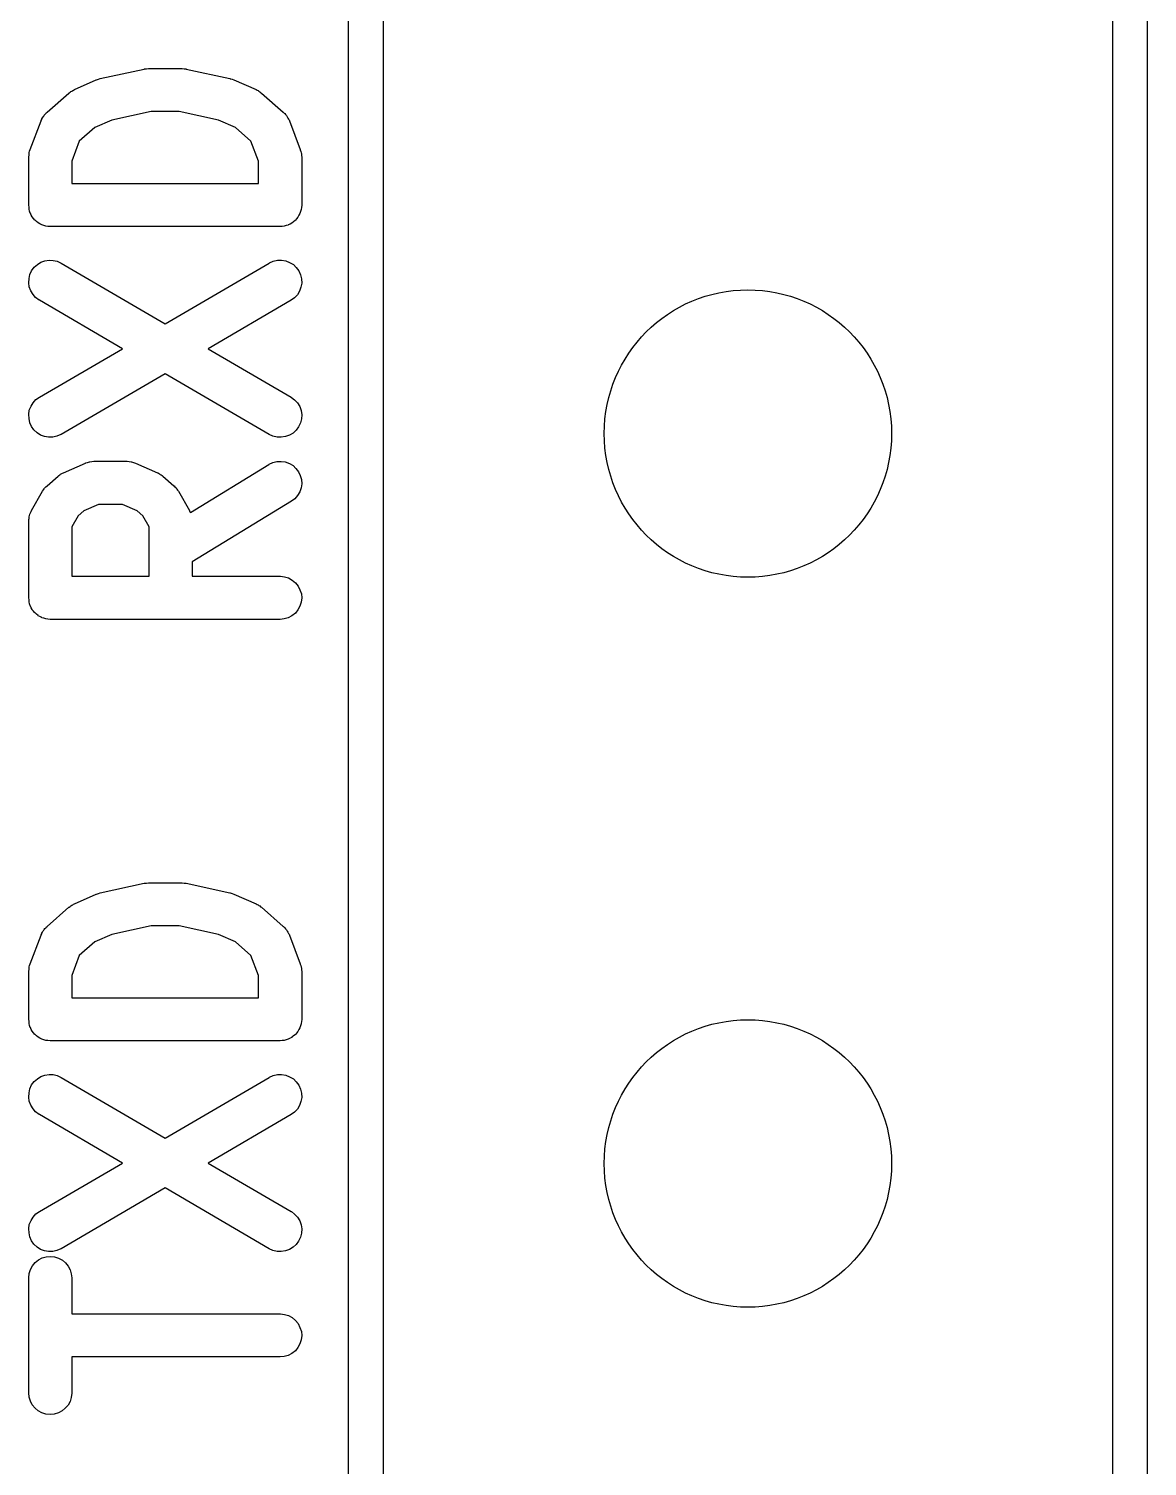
# Model space of a CAD drawing. Extents: x 137.1 to 164.6, y -146.9 to -60.6.
# Drawn here: x 160.74 to 164.63, y -79.89 to -74.89 of the extents above; entities that cross this region are included whole.
import ezdxf

# ---------------------------------------------------------------- set-up
doc = ezdxf.new("R2010")
doc.units = 0
doc.layers.add('BLACK', color=7, linetype='CONTINUOUS')

msp = doc.modelspace()

# ---------------------------------------------------------------- linework, layer by layer
at = {"layer": 'BLACK', "linetype": 'CONTINUOUS'}
for p, q in [((161.85, -123.342), (161.85, -69.9479)), ((164.63, -69.9479), (164.63, -123.342)), ((161.97, -70.005), (161.97, -123.285)), ((164.51, -123.285), (164.51, -70.005)), ((160.986, -75.0601), (161.139, -75.0267)), ((161.139, -75.0267), (161.14, -75.0265)), ((161.14, -75.0264), (161.147, -75.0257)), ((161.14, -75.0265), (161.14, -75.0264)), ((161.14, -75.0265), (161.14, -75.0265)), ((161.147, -75.0257), (161.154, -75.025)), ((161.154, -75.025), (161.155, -75.025)), ((161.155, -75.025), (161.155, -75.025)), ((161.155, -75.025), (161.269, -75.025)), ((161.269, -75.025), (161.27, -75.025)), ((161.27, -75.025), (161.27, -75.025)), ((161.27, -75.025), (161.271, -75.025)), ((161.271, -75.025), (161.278, -75.0259)), ((161.278, -75.0259), (161.285, -75.0266)), ((161.285, -75.0266), (161.285, -75.0267)), ((161.285, -75.0267), (161.285, -75.0267)), ((161.285, -75.0267), (161.437, -75.0601)), ((160.896, -75.098), (160.972, -75.0646)), ((160.972, -75.0646), (160.973, -75.0642)), ((160.972, -75.0646), (160.972, -75.0646)), ((160.972, -75.0646), (160.972, -75.0646)), ((160.972, -75.0646), (160.972, -75.0646)), ((160.973, -75.0642), (160.98, -75.0622)), ((160.98, -75.0622), (160.986, -75.0601)), ((161.437, -75.0601), (161.438, -75.0601)), ((161.438, -75.0601), (161.438, -75.0601)), ((161.438, -75.0601), (161.438, -75.0601)), ((161.438, -75.0601), (161.438, -75.0603)), ((161.438, -75.0603), (161.445, -75.0625)), ((161.445, -75.0625), (161.451, -75.0646)), ((161.451, -75.0646), (161.528, -75.098)), ((160.801, -75.1769), (160.877, -75.1102)), ((160.877, -75.1102), (160.878, -75.1095)), ((160.878, -75.1095), (160.881, -75.1075)), ((160.881, -75.1075), (160.883, -75.1051)), ((160.883, -75.1051), (160.887, -75.1033)), ((160.887, -75.1033), (160.89, -75.1012)), ((160.89, -75.1012), (160.893, -75.0997)), ((160.893, -75.0997), (160.896, -75.098)), ((161.528, -75.098), (161.529, -75.0984)), ((161.529, -75.0984), (161.532, -75.1002)), ((161.532, -75.1002), (161.535, -75.1017)), ((161.535, -75.1017), (161.538, -75.1039)), ((161.538, -75.1039), (161.541, -75.1057)), ((161.541, -75.1057), (161.544, -75.1081)), ((161.544, -75.1081), (161.547, -75.1102)), ((161.547, -75.1102), (161.623, -75.1769)), ((160.798, -75.1792), (160.801, -75.1769)), ((161.163, -75.175), (161.026, -75.205)), ((161.261, -75.175), (161.163, -75.175)), ((161.398, -75.205), (161.261, -75.175)), ((161.623, -75.1769), (161.624, -75.1776)), ((161.624, -75.1776), (161.626, -75.1799)), ((160.742, -75.3066), (160.78, -75.2066)), ((160.78, -75.2057), (160.782, -75.2029)), ((160.78, -75.2066), (160.78, -75.2057)), ((160.782, -75.2029), (160.783, -75.2)), ((160.783, -75.2), (160.785, -75.1964)), ((160.785, -75.1964), (160.787, -75.1926)), ((160.787, -75.1926), (160.789, -75.1902)), ((160.789, -75.1902), (160.791, -75.1876)), ((160.791, -75.1876), (160.793, -75.1845)), ((160.793, -75.1845), (160.796, -75.1812)), ((160.796, -75.1812), (160.798, -75.1792)), ((161.026, -75.205), (160.967, -75.2307)), ((161.457, -75.2307), (161.398, -75.205)), ((161.626, -75.1799), (161.628, -75.1819)), ((161.628, -75.1819), (161.631, -75.1853)), ((161.631, -75.1853), (161.634, -75.1884)), ((161.634, -75.1884), (161.635, -75.1911)), ((161.635, -75.1911), (161.637, -75.1935)), ((161.637, -75.1935), (161.639, -75.1973)), ((161.639, -75.1973), (161.641, -75.2009)), ((161.641, -75.2009), (161.643, -75.2038)), ((161.643, -75.2038), (161.644, -75.2066)), ((161.644, -75.2066), (161.682, -75.3066)), ((160.913, -75.2775), (160.887, -75.3471)), ((160.967, -75.2307), (160.913, -75.2775)), ((161.51, -75.2775), (161.457, -75.2307)), ((161.537, -75.3471), (161.51, -75.2775)), ((160.737, -75.3323), (160.738, -75.3265)), ((160.738, -75.3193), (160.739, -75.3177)), ((160.738, -75.3208), (160.738, -75.3193)), ((160.738, -75.3265), (160.738, -75.3208)), ((160.739, -75.3177), (160.74, -75.3122)), ((160.74, -75.3122), (160.742, -75.3066)), ((161.682, -75.3066), (161.682, -75.3076)), ((161.682, -75.3076), (161.684, -75.3132)), ((161.684, -75.3132), (161.685, -75.3188)), ((161.685, -75.3188), (161.686, -75.3203)), ((161.686, -75.3203), (161.686, -75.3218)), ((161.686, -75.3218), (161.686, -75.3276)), ((161.686, -75.3276), (161.687, -75.3333)), ((160.737, -75.3333), (160.737, -75.3323)), ((160.737, -75.5), (160.737, -75.3333)), ((160.887, -75.3471), (160.887, -75.425)), ((161.537, -75.425), (161.537, -75.3471)), ((161.687, -75.3333), (161.687, -75.5)), ((160.887, -75.425), (161.537, -75.425)), ((160.738, -75.507), (160.737, -75.5)), ((160.738, -75.5141), (160.738, -75.507)), ((160.738, -75.5143), (160.738, -75.5141)), ((160.738, -75.5146), (160.738, -75.5143)), ((160.74, -75.5213), (160.738, -75.5146)), ((160.742, -75.5281), (160.74, -75.5213)), ((160.742, -75.5283), (160.742, -75.5281)), ((160.743, -75.5286), (160.742, -75.5283)), ((161.683, -75.5223), (161.681, -75.5291)), ((161.685, -75.5156), (161.683, -75.5223)), ((161.686, -75.5081), (161.685, -75.5151)), ((161.685, -75.5151), (161.685, -75.5153)), ((161.685, -75.5153), (161.685, -75.5156)), ((161.687, -75.501), (161.686, -75.5081)), ((161.687, -75.5), (161.687, -75.5005)), ((161.687, -75.5005), (161.687, -75.5005)), ((161.687, -75.5005), (161.687, -75.5005)), ((161.687, -75.5005), (161.687, -75.501)), ((160.746, -75.5348), (160.743, -75.5286)), ((160.749, -75.5411), (160.746, -75.5348)), ((160.749, -75.5413), (160.749, -75.5411)), ((160.749, -75.5415), (160.749, -75.5413)), ((160.754, -75.547), (160.749, -75.5415)), ((160.758, -75.5525), (160.754, -75.547)), ((160.759, -75.5526), (160.758, -75.5525)), ((160.759, -75.5528), (160.759, -75.5526)), ((160.764, -75.5573), (160.759, -75.5528)), ((160.77, -75.5619), (160.764, -75.5573)), ((160.77, -75.562), (160.77, -75.5619)), ((160.77, -75.5622), (160.77, -75.562)), ((160.776, -75.5655), (160.77, -75.5622)), ((160.782, -75.5689), (160.776, -75.5655)), ((160.783, -75.569), (160.782, -75.5689)), ((160.783, -75.5691), (160.783, -75.569)), ((160.79, -75.5712), (160.783, -75.5691)), ((160.796, -75.5734), (160.79, -75.5712)), ((160.797, -75.5734), (160.796, -75.5734)), ((160.797, -75.5735), (160.797, -75.5734)), ((160.804, -75.5742), (160.797, -75.5735)), ((160.811, -75.575), (160.804, -75.5742)), ((160.812, -75.575), (160.811, -75.575)), ((160.811, -75.575), (160.811, -75.575)), ((160.811, -75.575), (160.811, -75.575)), ((160.811, -75.575), (160.811, -75.575)), ((161.612, -75.575), (160.812, -75.575)), ((161.619, -75.5743), (161.612, -75.575)), ((161.626, -75.5737), (161.619, -75.5743)), ((161.633, -75.5715), (161.626, -75.5736)), ((161.626, -75.5736), (161.626, -75.5736)), ((161.626, -75.5736), (161.626, -75.5737)), ((161.64, -75.5695), (161.633, -75.5715)), ((161.647, -75.566), (161.64, -75.5693)), ((161.64, -75.5693), (161.64, -75.5694)), ((161.64, -75.5694), (161.64, -75.5695)), ((161.653, -75.5628), (161.647, -75.566)), ((161.659, -75.558), (161.653, -75.5625)), ((161.653, -75.5625), (161.653, -75.5626)), ((161.653, -75.5626), (161.653, -75.5628)), ((161.664, -75.5536), (161.659, -75.558)), ((161.665, -75.5534), (161.664, -75.5536)), ((161.669, -75.5478), (161.665, -75.5532)), ((161.665, -75.5532), (161.665, -75.5534)), ((161.674, -75.5424), (161.669, -75.5478)), ((161.677, -75.5358), (161.674, -75.5419)), ((161.674, -75.5419), (161.674, -75.5421)), ((161.674, -75.5421), (161.674, -75.5424)), ((161.681, -75.5295), (161.677, -75.5358)), ((161.681, -75.5291), (161.681, -75.5293)), ((161.681, -75.5293), (161.681, -75.5295)), ((160.741, -75.7417), (160.747, -75.7284)), ((160.747, -75.7284), (160.756, -75.7166)), ((160.756, -75.7166), (160.767, -75.7067)), ((160.767, -75.7067), (160.779, -75.6991)), ((160.779, -75.6991), (160.793, -75.6941)), ((160.793, -75.6941), (160.808, -75.6918)), ((160.808, -75.6918), (160.822, -75.6924)), ((160.822, -75.6924), (160.836, -75.6958)), ((160.836, -75.6958), (160.85, -75.7019)), ((160.85, -75.7019), (161.212, -75.9132)), ((161.212, -75.9132), (161.574, -75.7019)), ((161.574, -75.7019), (161.575, -75.7014)), ((161.575, -75.7014), (161.588, -75.6954)), ((161.588, -75.6954), (161.603, -75.6922)), ((161.603, -75.6922), (161.617, -75.6919)), ((161.617, -75.6919), (161.632, -75.6943)), ((161.632, -75.6943), (161.645, -75.6996)), ((161.645, -75.6996), (161.658, -75.7074)), ((161.658, -75.7074), (161.668, -75.7174)), ((161.668, -75.7174), (161.677, -75.7293)), ((160.737, -75.7705), (160.738, -75.7559)), ((160.739, -75.785), (160.737, -75.7705)), ((160.738, -75.7559), (160.741, -75.7417)), ((161.677, -75.7293), (161.683, -75.7427)), ((161.683, -75.7427), (161.686, -75.7569)), ((161.687, -75.7716), (161.684, -75.786)), ((161.686, -75.7569), (161.687, -75.7716)), ((160.744, -75.7988), (160.739, -75.785)), ((160.752, -75.8113), (160.744, -75.7988)), ((160.761, -75.8222), (160.752, -75.8113)), ((160.773, -75.8309), (160.761, -75.8222)), ((161.662, -75.8229), (161.65, -75.8314)), ((161.672, -75.8122), (161.662, -75.8229)), ((161.679, -75.7997), (161.672, -75.8122)), ((161.684, -75.786), (161.679, -75.7997)), ((160.774, -75.8314), (160.773, -75.8309)), ((161.063, -76), (160.774, -75.8314)), ((161.65, -75.8314), (161.361, -76)), ((160.774, -76.1685), (161.063, -76)), ((161.361, -76), (161.65, -76.1685)), ((161.212, -76.0868), (160.85, -76.2981)), ((161.574, -76.2981), (161.212, -76.0868)), ((160.752, -76.1878), (160.762, -76.1771)), ((160.762, -76.1771), (160.774, -76.1685)), ((161.65, -76.1685), (161.651, -76.1691)), ((161.651, -76.1691), (161.662, -76.1778)), ((161.662, -76.1778), (161.672, -76.1887)), ((160.737, -76.2284), (160.739, -76.214)), ((160.738, -76.2431), (160.737, -76.2284)), ((160.739, -76.214), (160.745, -76.2003)), ((160.745, -76.2003), (160.752, -76.1878)), ((161.672, -76.1887), (161.68, -76.2012)), ((161.68, -76.2012), (161.685, -76.215)), ((161.685, -76.215), (161.687, -76.2295)), ((160.741, -76.2573), (160.738, -76.2431)), ((160.747, -76.2707), (160.741, -76.2573)), ((160.755, -76.2826), (160.747, -76.2707)), ((161.676, -76.2716), (161.668, -76.2834)), ((161.683, -76.2583), (161.676, -76.2716)), ((161.686, -76.2441), (161.683, -76.2583)), ((161.687, -76.2295), (161.686, -76.2441)), ((160.766, -76.2926), (160.755, -76.2826)), ((160.778, -76.3004), (160.766, -76.2926)), ((160.792, -76.3057), (160.778, -76.3004)), ((160.806, -76.3081), (160.792, -76.3057)), ((160.821, -76.3078), (160.806, -76.3081)), ((160.835, -76.3046), (160.821, -76.3078)), ((160.849, -76.2986), (160.835, -76.3046)), ((160.85, -76.2981), (160.849, -76.2986)), ((161.587, -76.3042), (161.574, -76.2981)), ((161.602, -76.3076), (161.587, -76.3042)), ((161.616, -76.3082), (161.602, -76.3076)), ((161.631, -76.3059), (161.616, -76.3082)), ((161.644, -76.3009), (161.631, -76.3059)), ((161.657, -76.2933), (161.644, -76.3009)), ((161.668, -76.2834), (161.657, -76.2933)), ((160.858, -76.4313), (160.934, -76.398)), ((160.934, -76.398), (160.935, -76.3975)), ((160.935, -76.3975), (160.936, -76.3973)), ((160.935, -76.3975), (160.935, -76.3975)), ((160.936, -76.3973), (160.942, -76.3953)), ((160.942, -76.3953), (160.949, -76.3932)), ((160.949, -76.3932), (160.95, -76.3931)), ((160.949, -76.3932), (160.949, -76.3932)), ((160.95, -76.3931), (160.957, -76.3924)), ((160.957, -76.3924), (160.964, -76.3917)), ((160.964, -76.3917), (160.964, -76.3917)), ((160.964, -76.3917), (160.964, -76.3917)), ((160.964, -76.3917), (161.079, -76.3917)), ((161.079, -76.3917), (161.08, -76.3917)), ((161.08, -76.3917), (161.08, -76.3917)), ((161.08, -76.3917), (161.08, -76.3917)), ((161.08, -76.3917), (161.087, -76.3925)), ((161.087, -76.3925), (161.094, -76.3933)), ((161.094, -76.3933), (161.094, -76.3934)), ((161.094, -76.3934), (161.095, -76.3934)), ((161.095, -76.3934), (161.102, -76.3956)), ((161.102, -76.3956), (161.108, -76.3977)), ((161.108, -76.3977), (161.108, -76.3979)), ((161.108, -76.3979), (161.109, -76.398)), ((161.109, -76.398), (161.185, -76.4313)), ((161.3, -76.57), (161.573, -76.4027)), ((161.573, -76.4027), (161.574, -76.4022)), ((161.574, -76.4022), (161.587, -76.396)), ((161.587, -76.396), (161.601, -76.3924)), ((161.601, -76.3924), (161.616, -76.3918)), ((161.616, -76.3918), (161.63, -76.3939)), ((161.63, -76.3939), (161.644, -76.3989)), ((161.644, -76.3989), (161.657, -76.4064)), ((161.657, -76.4064), (161.667, -76.4162)), ((161.667, -76.4162), (161.676, -76.4279)), ((161.676, -76.4279), (161.682, -76.4412)), ((160.797, -76.4803), (160.801, -76.4769)), ((160.801, -76.4769), (160.839, -76.4436)), ((160.839, -76.4429), (160.842, -76.4408)), ((160.839, -76.4436), (160.839, -76.4429)), ((160.842, -76.4408), (160.845, -76.4384)), ((160.845, -76.4384), (160.848, -76.4366)), ((160.848, -76.4366), (160.852, -76.4345)), ((160.852, -76.4345), (160.855, -76.4331)), ((160.855, -76.4331), (160.858, -76.4313)), ((161.185, -76.4313), (161.186, -76.4317)), ((161.186, -76.4317), (161.189, -76.4335)), ((161.189, -76.4335), (161.192, -76.435)), ((161.192, -76.435), (161.195, -76.4372)), ((161.195, -76.4372), (161.198, -76.439)), ((161.198, -76.439), (161.201, -76.4414)), ((161.201, -76.4414), (161.204, -76.4436)), ((161.204, -76.4436), (161.242, -76.4769)), ((161.242, -76.4769), (161.243, -76.4776)), ((161.243, -76.4776), (161.246, -76.481)), ((161.682, -76.4412), (161.686, -76.4553)), ((161.687, -76.47), (161.685, -76.4844)), ((161.686, -76.4553), (161.687, -76.47)), ((160.747, -76.5628), (160.785, -76.4961)), ((160.785, -76.4952), (160.788, -76.4915)), ((160.785, -76.4961), (160.785, -76.4952)), ((160.788, -76.4915), (160.791, -76.4876)), ((160.791, -76.4876), (160.792, -76.4856)), ((160.792, -76.4856), (160.794, -76.4834)), ((160.794, -76.4834), (160.797, -76.4803)), ((161.246, -76.481), (161.25, -76.4842)), ((161.25, -76.4842), (161.251, -76.4864)), ((161.251, -76.4864), (161.253, -76.4884)), ((161.253, -76.4884), (161.255, -76.4924)), ((161.255, -76.4924), (161.258, -76.4961)), ((161.258, -76.4961), (161.296, -76.5628)), ((161.663, -76.5218), (161.651, -76.5306)), ((161.672, -76.5109), (161.663, -76.5218)), ((161.68, -76.4983), (161.672, -76.5109)), ((161.685, -76.4844), (161.68, -76.4983)), ((160.74, -76.5803), (160.741, -76.5761)), ((160.741, -76.5761), (160.742, -76.5734)), ((160.742, -76.5734), (160.743, -76.5705)), ((160.743, -76.5705), (160.745, -76.5667)), ((160.745, -76.5667), (160.747, -76.5628)), ((160.929, -76.5641), (160.909, -76.5815)), ((160.98, -76.5417), (160.929, -76.5641)), ((161.063, -76.5417), (160.98, -76.5417)), ((161.114, -76.5641), (161.063, -76.5417)), ((161.134, -76.5815), (161.114, -76.5641)), ((161.296, -76.5628), (161.297, -76.5637)), ((161.297, -76.5637), (161.298, -76.5676)), ((161.298, -76.5676), (161.3, -76.57)), ((161.651, -76.5306), (161.306, -76.742)), ((160.737, -76.5947), (160.738, -76.5904)), ((160.737, -76.599), (160.737, -76.5947)), ((160.737, -76.6), (160.737, -76.599)), ((160.737, -76.8667), (160.737, -76.6)), ((160.738, -76.5874), (160.739, -76.5844)), ((160.738, -76.5904), (160.738, -76.5874)), ((160.739, -76.5844), (160.74, -76.5803)), ((160.909, -76.5815), (160.887, -76.6199)), ((160.887, -76.6199), (160.887, -76.7917)), ((161.156, -76.6199), (161.134, -76.5815)), ((161.156, -76.7917), (161.156, -76.6199)), ((161.306, -76.742), (161.306, -76.7917)), ((160.887, -76.7917), (161.156, -76.7917)), ((161.306, -76.7917), (161.612, -76.7917)), ((161.612, -76.7917), (161.613, -76.7917)), ((161.613, -76.7917), (161.627, -76.7933)), ((161.627, -76.7933), (161.641, -76.7977)), ((161.641, -76.7977), (161.654, -76.8048)), ((161.654, -76.8048), (161.665, -76.8142)), ((161.665, -76.8142), (161.675, -76.8256)), ((161.675, -76.8256), (161.681, -76.8386)), ((160.738, -76.8737), (160.737, -76.8667)), ((160.738, -76.8807), (160.738, -76.8737)), ((161.681, -76.8386), (161.686, -76.8526)), ((161.687, -76.8672), (161.685, -76.8817)), ((161.686, -76.8526), (161.687, -76.8672)), ((160.738, -76.881), (160.738, -76.8807)), ((160.738, -76.8812), (160.738, -76.881)), ((160.74, -76.888), (160.738, -76.8812)), ((160.742, -76.8948), (160.74, -76.888)), ((160.742, -76.895), (160.742, -76.8948)), ((160.743, -76.8952), (160.742, -76.895)), ((160.746, -76.9015), (160.743, -76.8952)), ((160.749, -76.9077), (160.746, -76.9015)), ((160.749, -76.9079), (160.749, -76.9077)), ((160.749, -76.9082), (160.749, -76.9079)), ((160.754, -76.9137), (160.749, -76.9082)), ((160.758, -76.9191), (160.754, -76.9137)), ((160.759, -76.9193), (160.758, -76.9191)), ((160.759, -76.9195), (160.759, -76.9193)), ((160.764, -76.924), (160.759, -76.9195)), ((160.77, -76.9286), (160.764, -76.924)), ((160.77, -76.9287), (160.77, -76.9286)), ((160.77, -76.9288), (160.77, -76.9287)), ((160.776, -76.9322), (160.77, -76.9288)), ((161.665, -76.9199), (161.653, -76.9291)), ((161.674, -76.9086), (161.665, -76.9199)), ((161.681, -76.8957), (161.674, -76.9086)), ((161.685, -76.8817), (161.681, -76.8957)), ((160.782, -76.9356), (160.776, -76.9322)), ((160.783, -76.9357), (160.782, -76.9356)), ((160.783, -76.9358), (160.783, -76.9357)), ((160.79, -76.9379), (160.783, -76.9358)), ((160.796, -76.94), (160.79, -76.9379)), ((160.797, -76.9401), (160.796, -76.94)), ((160.804, -76.9409), (160.797, -76.9401)), ((160.797, -76.9401), (160.797, -76.9401)), ((160.811, -76.9417), (160.804, -76.9409)), ((160.812, -76.9417), (160.811, -76.9417)), ((160.811, -76.9417), (160.811, -76.9417)), ((160.811, -76.9417), (160.811, -76.9417)), ((160.811, -76.9417), (160.811, -76.9417)), ((161.612, -76.9417), (160.812, -76.9417)), ((161.626, -76.9402), (161.612, -76.9417)), ((161.64, -76.936), (161.626, -76.9402)), ((161.653, -76.9291), (161.64, -76.936)), ((160.986, -77.8934), (161.139, -77.8601)), ((161.139, -77.8601), (161.14, -77.8598)), ((161.14, -77.8598), (161.147, -77.8591)), ((161.14, -77.8598), (161.14, -77.8598)), ((161.14, -77.8598), (161.14, -77.8598)), ((161.147, -77.8591), (161.154, -77.8583)), ((161.154, -77.8583), (161.155, -77.8584)), ((161.155, -77.8584), (161.155, -77.8583)), ((161.155, -77.8583), (161.269, -77.8583)), ((161.269, -77.8583), (161.27, -77.8583)), ((161.27, -77.8583), (161.27, -77.8584)), ((161.27, -77.8584), (161.271, -77.8583)), ((161.271, -77.8583), (161.278, -77.8592)), ((161.278, -77.8592), (161.285, -77.86)), ((161.285, -77.86), (161.285, -77.86)), ((161.285, -77.86), (161.285, -77.8601)), ((161.285, -77.8601), (161.437, -77.8934)), ((160.896, -77.9313), (160.972, -77.898)), ((160.972, -77.898), (160.973, -77.8975)), ((160.973, -77.8975), (160.98, -77.8955)), ((160.98, -77.8955), (160.986, -77.8934)), ((161.437, -77.8934), (161.438, -77.8934)), ((161.438, -77.8934), (161.438, -77.8934)), ((161.438, -77.8934), (161.438, -77.8934)), ((161.438, -77.8934), (161.438, -77.8936)), ((161.438, -77.8936), (161.445, -77.8958)), ((161.445, -77.8958), (161.451, -77.898)), ((161.451, -77.898), (161.528, -77.9313)), ((160.801, -78.0102), (160.877, -77.9436)), ((160.877, -77.9436), (160.878, -77.9429)), ((160.878, -77.9429), (160.881, -77.9408)), ((160.881, -77.9408), (160.883, -77.9384)), ((160.883, -77.9384), (160.887, -77.9366)), ((160.887, -77.9366), (160.89, -77.9345)), ((160.89, -77.9345), (160.893, -77.9331)), ((160.893, -77.9331), (160.896, -77.9313)), ((161.528, -77.9313), (161.529, -77.9317)), ((161.529, -77.9317), (161.532, -77.9335)), ((161.532, -77.9335), (161.535, -77.935)), ((161.535, -77.935), (161.538, -77.9372)), ((161.538, -77.9372), (161.541, -77.939)), ((161.541, -77.939), (161.544, -77.9414)), ((161.544, -77.9414), (161.547, -77.9436)), ((161.547, -77.9436), (161.623, -78.0102)), ((160.785, -78.0297), (160.787, -78.026)), ((160.787, -78.026), (160.789, -78.0235)), ((160.789, -78.0235), (160.791, -78.0209)), ((160.791, -78.0209), (160.793, -78.0178)), ((160.793, -78.0178), (160.796, -78.0145)), ((160.796, -78.0145), (160.798, -78.0125)), ((160.798, -78.0125), (160.801, -78.0102)), ((161.163, -78.0083), (161.026, -78.0384)), ((161.261, -78.0083), (161.163, -78.0083)), ((161.398, -78.0383), (161.261, -78.0083)), ((161.623, -78.0102), (161.624, -78.0109)), ((161.624, -78.0109), (161.626, -78.0132)), ((161.626, -78.0132), (161.628, -78.0153)), ((161.628, -78.0153), (161.631, -78.0186)), ((161.631, -78.0186), (161.634, -78.0217)), ((161.634, -78.0217), (161.635, -78.0244)), ((161.635, -78.0244), (161.637, -78.0269)), ((161.637, -78.0269), (161.639, -78.0306)), ((160.742, -78.14), (160.78, -78.04)), ((160.78, -78.039), (160.782, -78.0362)), ((160.78, -78.04), (160.78, -78.039)), ((160.782, -78.0362), (160.783, -78.0333)), ((160.783, -78.0333), (160.785, -78.0297)), ((160.967, -78.0641), (160.913, -78.1108)), ((161.026, -78.0384), (160.967, -78.0641)), ((161.457, -78.0641), (161.398, -78.0383)), ((161.51, -78.1108), (161.457, -78.0641)), ((161.639, -78.0306), (161.641, -78.0342)), ((161.641, -78.0342), (161.643, -78.0372)), ((161.643, -78.0372), (161.644, -78.04)), ((161.644, -78.04), (161.682, -78.14)), ((160.913, -78.1108), (160.887, -78.1805)), ((161.537, -78.1805), (161.51, -78.1108)), ((160.737, -78.1656), (160.738, -78.1599)), ((160.737, -78.1667), (160.737, -78.1656)), ((160.737, -78.3333), (160.737, -78.1667)), ((160.738, -78.1526), (160.739, -78.1511)), ((160.738, -78.1541), (160.738, -78.1526)), ((160.738, -78.1599), (160.738, -78.1541)), ((160.739, -78.1511), (160.74, -78.1456)), ((160.74, -78.1456), (160.742, -78.14)), ((161.682, -78.14), (161.682, -78.1409)), ((161.682, -78.1409), (161.684, -78.1466)), ((161.684, -78.1466), (161.685, -78.1521)), ((161.685, -78.1521), (161.686, -78.1536)), ((161.686, -78.1536), (161.686, -78.1551)), ((161.686, -78.1551), (161.686, -78.1609)), ((161.686, -78.1609), (161.687, -78.1667)), ((161.687, -78.1667), (161.687, -78.3333)), ((160.887, -78.1805), (160.887, -78.2583)), ((161.537, -78.2583), (161.537, -78.1805)), ((160.887, -78.2583), (161.537, -78.2583)), ((160.738, -78.3404), (160.737, -78.3333)), ((160.738, -78.3474), (160.738, -78.3404)), ((160.738, -78.3476), (160.738, -78.3474)), ((160.738, -78.3479), (160.738, -78.3476)), ((160.74, -78.3546), (160.738, -78.3479)), ((160.742, -78.3614), (160.74, -78.3546)), ((160.742, -78.3617), (160.742, -78.3614)), ((160.743, -78.3619), (160.742, -78.3617)), ((160.746, -78.3682), (160.743, -78.3619)), ((160.749, -78.3744), (160.746, -78.3682)), ((160.749, -78.3746), (160.749, -78.3744)), ((160.749, -78.3748), (160.749, -78.3746)), ((160.754, -78.3803), (160.749, -78.3748)), ((161.674, -78.3757), (161.669, -78.3811)), ((161.677, -78.3691), (161.674, -78.3753)), ((161.674, -78.3753), (161.674, -78.3755)), ((161.674, -78.3755), (161.674, -78.3757)), ((161.681, -78.3629), (161.677, -78.3691)), ((161.683, -78.3556), (161.681, -78.3624)), ((161.681, -78.3624), (161.681, -78.3626)), ((161.681, -78.3626), (161.681, -78.3629)), ((161.685, -78.3489), (161.683, -78.3556)), ((161.686, -78.3414), (161.685, -78.3484)), ((161.685, -78.3484), (161.685, -78.3487)), ((161.685, -78.3487), (161.685, -78.3489)), ((161.687, -78.3344), (161.686, -78.3414)), ((161.687, -78.3333), (161.687, -78.3338)), ((161.687, -78.3338), (161.687, -78.3339)), ((161.687, -78.3339), (161.687, -78.3339)), ((161.687, -78.3339), (161.687, -78.3344)), ((160.758, -78.3858), (160.754, -78.3803)), ((160.759, -78.386), (160.758, -78.3858)), ((160.759, -78.3862), (160.759, -78.386)), ((160.764, -78.3907), (160.759, -78.3862)), ((160.77, -78.3952), (160.764, -78.3907)), ((160.77, -78.3953), (160.77, -78.3952)), ((160.77, -78.3955), (160.77, -78.3953)), ((160.776, -78.3989), (160.77, -78.3955)), ((160.782, -78.4023), (160.776, -78.3989)), ((160.783, -78.4023), (160.782, -78.4023)), ((160.783, -78.4025), (160.783, -78.4023)), ((160.79, -78.4046), (160.783, -78.4025)), ((160.796, -78.4067), (160.79, -78.4046)), ((160.797, -78.4067), (160.796, -78.4067)), ((160.797, -78.4068), (160.797, -78.4067)), ((160.804, -78.4075), (160.797, -78.4068)), ((160.811, -78.4083), (160.804, -78.4075)), ((160.812, -78.4083), (160.811, -78.4083)), ((160.811, -78.4083), (160.811, -78.4083)), ((160.811, -78.4083), (160.811, -78.4083)), ((160.811, -78.4083), (160.811, -78.4083)), ((161.612, -78.4083), (160.812, -78.4083)), ((161.619, -78.4076), (161.612, -78.4083)), ((161.626, -78.407), (161.619, -78.4076)), ((161.633, -78.4049), (161.626, -78.4069)), ((161.626, -78.4069), (161.626, -78.4069)), ((161.626, -78.4069), (161.626, -78.407)), ((161.64, -78.4029), (161.633, -78.4049)), ((161.647, -78.3994), (161.64, -78.4027)), ((161.64, -78.4027), (161.64, -78.4027)), ((161.64, -78.4027), (161.64, -78.4029)), ((161.653, -78.3961), (161.647, -78.3994)), ((161.659, -78.3913), (161.653, -78.3958)), ((161.653, -78.3958), (161.653, -78.3959)), ((161.653, -78.3959), (161.653, -78.3961)), ((161.664, -78.3869), (161.659, -78.3913)), ((161.665, -78.3867), (161.664, -78.3869)), ((161.669, -78.3811), (161.665, -78.3866)), ((161.665, -78.3866), (161.665, -78.3867)), ((160.779, -78.5324), (160.793, -78.5274)), ((160.793, -78.5274), (160.808, -78.5251)), ((160.808, -78.5251), (160.822, -78.5257)), ((160.822, -78.5257), (160.836, -78.5291)), ((160.836, -78.5291), (160.85, -78.5352)), ((161.575, -78.5347), (161.588, -78.5288)), ((161.588, -78.5288), (161.603, -78.5256)), ((161.603, -78.5256), (161.617, -78.5252)), ((161.617, -78.5252), (161.632, -78.5277)), ((161.632, -78.5277), (161.645, -78.5329)), ((160.738, -78.5892), (160.741, -78.575)), ((160.741, -78.575), (160.747, -78.5618)), ((160.747, -78.5618), (160.756, -78.55)), ((160.756, -78.55), (160.767, -78.5401)), ((160.767, -78.5401), (160.779, -78.5324)), ((160.85, -78.5352), (161.212, -78.7465)), ((161.212, -78.7465), (161.574, -78.5352)), ((161.574, -78.5352), (161.575, -78.5347)), ((161.645, -78.5329), (161.658, -78.5407)), ((161.658, -78.5407), (161.668, -78.5507)), ((161.668, -78.5507), (161.677, -78.5627)), ((161.677, -78.5627), (161.683, -78.576)), ((161.683, -78.576), (161.686, -78.5903)), ((160.737, -78.6039), (160.738, -78.5892)), ((160.739, -78.6183), (160.737, -78.6039)), ((160.744, -78.6321), (160.739, -78.6183)), ((161.684, -78.6193), (161.679, -78.633)), ((161.687, -78.6049), (161.684, -78.6193)), ((161.686, -78.5903), (161.687, -78.6049)), ((160.752, -78.6447), (160.744, -78.6321)), ((160.761, -78.6555), (160.752, -78.6447)), ((160.773, -78.6642), (160.761, -78.6555)), ((160.774, -78.6648), (160.773, -78.6642)), ((161.063, -78.8333), (160.774, -78.6648)), ((161.65, -78.6648), (161.361, -78.8333)), ((161.662, -78.6562), (161.65, -78.6648)), ((161.672, -78.6455), (161.662, -78.6562)), ((161.679, -78.633), (161.672, -78.6455)), ((160.774, -79.0019), (161.063, -78.8333)), ((161.361, -78.8333), (161.65, -79.0019)), ((161.212, -78.9202), (160.85, -79.1314)), ((161.574, -79.1315), (161.212, -78.9202)), ((160.745, -79.0336), (160.752, -79.0212)), ((160.752, -79.0212), (160.762, -79.0105)), ((160.762, -79.0105), (160.774, -79.0019)), ((161.65, -79.0019), (161.651, -79.0024)), ((161.651, -79.0024), (161.662, -79.0112)), ((161.662, -79.0112), (161.672, -79.022)), ((161.672, -79.022), (161.68, -79.0346)), ((160.737, -79.0618), (160.739, -79.0473)), ((160.738, -79.0764), (160.737, -79.0618)), ((160.741, -79.0907), (160.738, -79.0764)), ((160.739, -79.0473), (160.745, -79.0336)), ((161.68, -79.0346), (161.685, -79.0483)), ((161.686, -79.0774), (161.683, -79.0916)), ((161.685, -79.0483), (161.687, -79.0628)), ((161.687, -79.0628), (161.686, -79.0774)), ((160.747, -79.104), (160.741, -79.0907)), ((160.755, -79.1159), (160.747, -79.104)), ((160.766, -79.126), (160.755, -79.1159)), ((160.778, -79.1338), (160.766, -79.126)), ((161.657, -79.1266), (161.644, -79.1342)), ((161.668, -79.1167), (161.657, -79.1266)), ((161.676, -79.1049), (161.668, -79.1167)), ((161.683, -79.0916), (161.676, -79.1049)), ((160.75, -79.191), (160.759, -79.1797)), ((160.759, -79.1797), (160.771, -79.1706)), ((160.771, -79.1706), (160.784, -79.1638)), ((160.792, -79.139), (160.778, -79.1338)), ((160.784, -79.1638), (160.798, -79.1597)), ((160.806, -79.1415), (160.792, -79.139)), ((160.798, -79.1597), (160.812, -79.1583)), ((160.821, -79.1411), (160.806, -79.1415)), ((160.812, -79.1583), (160.827, -79.1599)), ((160.835, -79.1379), (160.821, -79.1411)), ((160.827, -79.1599), (160.841, -79.1642)), ((160.849, -79.132), (160.835, -79.1379)), ((160.841, -79.1642), (160.854, -79.1712)), ((160.85, -79.1314), (160.849, -79.132)), ((160.854, -79.1712), (160.865, -79.1805)), ((161.587, -79.1376), (161.574, -79.1315)), ((161.602, -79.141), (161.587, -79.1376)), ((161.616, -79.1415), (161.602, -79.141)), ((161.631, -79.1393), (161.616, -79.1415)), ((161.644, -79.1342), (161.631, -79.1393)), ((160.737, -79.2323), (160.739, -79.2177)), ((160.739, -79.2177), (160.743, -79.2038)), ((160.743, -79.2038), (160.75, -79.191)), ((160.865, -79.1805), (160.874, -79.1918)), ((160.874, -79.1918), (160.881, -79.2048)), ((160.881, -79.2048), (160.885, -79.2188)), ((160.885, -79.2188), (160.887, -79.2333)), ((160.737, -79.2333), (160.737, -79.2323)), ((160.737, -79.6333), (160.737, -79.2333)), ((160.887, -79.2333), (160.887, -79.3583)), ((160.887, -79.3583), (161.612, -79.3583)), ((161.612, -79.3583), (161.613, -79.3583)), ((161.613, -79.3583), (161.627, -79.36)), ((161.627, -79.36), (161.641, -79.3644)), ((161.641, -79.3644), (161.654, -79.3714)), ((161.654, -79.3714), (161.665, -79.3809)), ((161.665, -79.3809), (161.675, -79.3923)), ((161.675, -79.3923), (161.681, -79.4052)), ((161.681, -79.4052), (161.686, -79.4193)), ((161.686, -79.4193), (161.687, -79.4339)), ((161.674, -79.4753), (161.665, -79.4866)), ((161.681, -79.4624), (161.674, -79.4753)), ((161.685, -79.4484), (161.681, -79.4624)), ((161.687, -79.4339), (161.685, -79.4484)), ((161.612, -79.5083), (160.887, -79.5083)), ((160.887, -79.5083), (160.887, -79.6333)), ((161.626, -79.5069), (161.612, -79.5083)), ((161.64, -79.5027), (161.626, -79.5069)), ((161.653, -79.4958), (161.64, -79.5027)), ((161.665, -79.4866), (161.653, -79.4958)), ((160.738, -79.6479), (160.737, -79.6333)), ((160.743, -79.6619), (160.738, -79.6479)), ((160.749, -79.6748), (160.743, -79.6619)), ((160.759, -79.6862), (160.749, -79.6748)), ((160.874, -79.6757), (160.864, -79.6869)), ((160.881, -79.6629), (160.874, -79.6757)), ((160.885, -79.6489), (160.881, -79.6629)), ((160.887, -79.6344), (160.885, -79.6489)), ((160.887, -79.6333), (160.887, -79.6344)), ((160.77, -79.6955), (160.759, -79.6862)), ((160.783, -79.7025), (160.77, -79.6955)), ((160.797, -79.7068), (160.783, -79.7025)), ((160.811, -79.7083), (160.797, -79.7068)), ((160.826, -79.707), (160.811, -79.7083)), ((160.84, -79.7029), (160.826, -79.707)), ((160.853, -79.6961), (160.84, -79.7029)), ((160.864, -79.6869), (160.853, -79.6961))]:
    msp.add_line(p, q, dxfattribs=at)
at = {"layer": 'BLACK'}
for centre in [(163.24, -76.295), (163.24, -78.835)]:
    msp.add_circle(centre, 0.5, dxfattribs=at)

doc.saveas('drawing.dxf')
